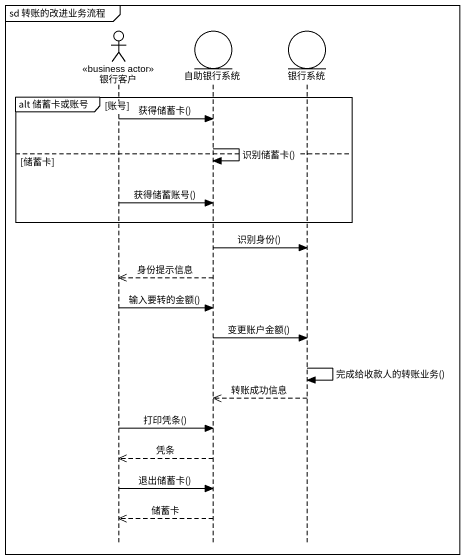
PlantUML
@startuml
mainframe sd 转账的改进业务流程
hide footbox
actor 银行客户 <<business actor>>
entity 自助银行系统
entity 银行系统

group alt 储蓄卡或账号 [账号]
  银行客户 -> 自助银行系统 : 获得储蓄卡()
  自助银行系统 -> 自助银行系统 : 识别储蓄卡()
else 储蓄卡
  银行客户 -> 自助银行系统 : 获得储蓄账号()
end
自助银行系统 -> 银行系统 : 识别身份()
自助银行系统 -->> 银行客户 : 身份提示信息
银行客户 -> 自助银行系统 : 输入要转的金额()
自助银行系统 -> 银行系统 : 变更账户金额()
银行系统 -> 银行系统 : 完成给收款人的转账业务()
银行系统 -->> 自助银行系统 : 转账成功信息
银行客户 -> 自助银行系统 : 打印凭条()
自助银行系统 -->> 银行客户 : 凭条
银行客户 -> 自助银行系统 : 退出储蓄卡()
自助银行系统 -->> 银行客户 : 储蓄卡
@enduml
